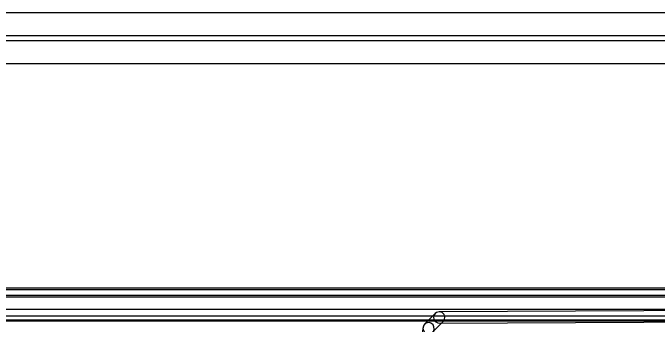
# Model space of a CAD drawing. Extents: x -3 to 127, y -3 to 73.
# Drawn here: x 15.56 to 38.96, y 62.18 to 73.49 of the extents above; entities that cross this region are included whole.
import ezdxf

# ---------------------------------------------------------------- set-up
doc = ezdxf.new("R2010")
doc.units = 0
for name, color, linetype in [('1', 22, 'CONTINUOUS'), ('16', 175, 'CONTINUOUS'), ('20', 7, 'CONTINUOUS'), ('21', 253, 'CONTINUOUS'), ('255', 2, 'CONTINUOUS'), ('52', 253, 'CONTINUOUS')]:
    doc.layers.add(name, color=color, linetype=linetype)

msp = doc.modelspace()

# ---------------------------------------------------------------- linework, layer by layer
at = {"layer": '1'}
msp.add_lwpolyline([(-1.27, 71.6661), (91.567, 71.6661, 1), (91.567, 72.4789), (-1.27, 72.4789, 1)], format="xyb", close=True, dxfattribs=at)
at = {"layer": '16'}
for points in [[(-0.381, 72.6821), (92.075, 72.6821, 1), (92.075, 73.4949), (-0.381, 73.4949, 1)], [(31.0214, 62.2589), (60.6858, 62.4041, 1), (60.6838, 62.8105), (31.0194, 62.6653, 1)], [(30.776, 61.9303), (31.1641, 62.3184, 1), (30.8767, 62.6057), (30.4886, 62.2176, 1)], [(30.4321, 62.1088), (30.3737, 61.7731, 1), (30.7741, 61.7034), (30.8325, 62.0391, 1)]]:
    msp.add_lwpolyline(points, format="xyb", close=True, dxfattribs=at)
at = {"layer": '20'}
msp.add_lwpolyline([(9.5223, 63.2053), (82.0223, 63.2053, 1), (82.0223, 63.4593), (9.5223, 63.4593, 1)], format="xyb", close=True, dxfattribs=at)
at = {"layer": '21'}
msp.add_lwpolyline([(61.0619, 62.5043), (10.2619, 62.5043, 1), (10.2619, 62.3773), (61.0619, 62.3773, 1)], format="xyb", close=True, dxfattribs=at)
at = {"layer": '255'}
msp.add_lwpolyline([(10.2235, 62.3443), (61.1505, 62.3443, 1), (61.1505, 62.7507), (10.2235, 62.7507, 1)], format="xyb", close=True, dxfattribs=at)
at = {"layer": '52'}
msp.add_lwpolyline([(85.1619, 63.5278), (6.1619, 63.5278, 1), (6.1619, 63.2738), (85.1619, 63.2738, 1)], format="xyb", close=True, dxfattribs=at)

doc.saveas('drawing.dxf')
